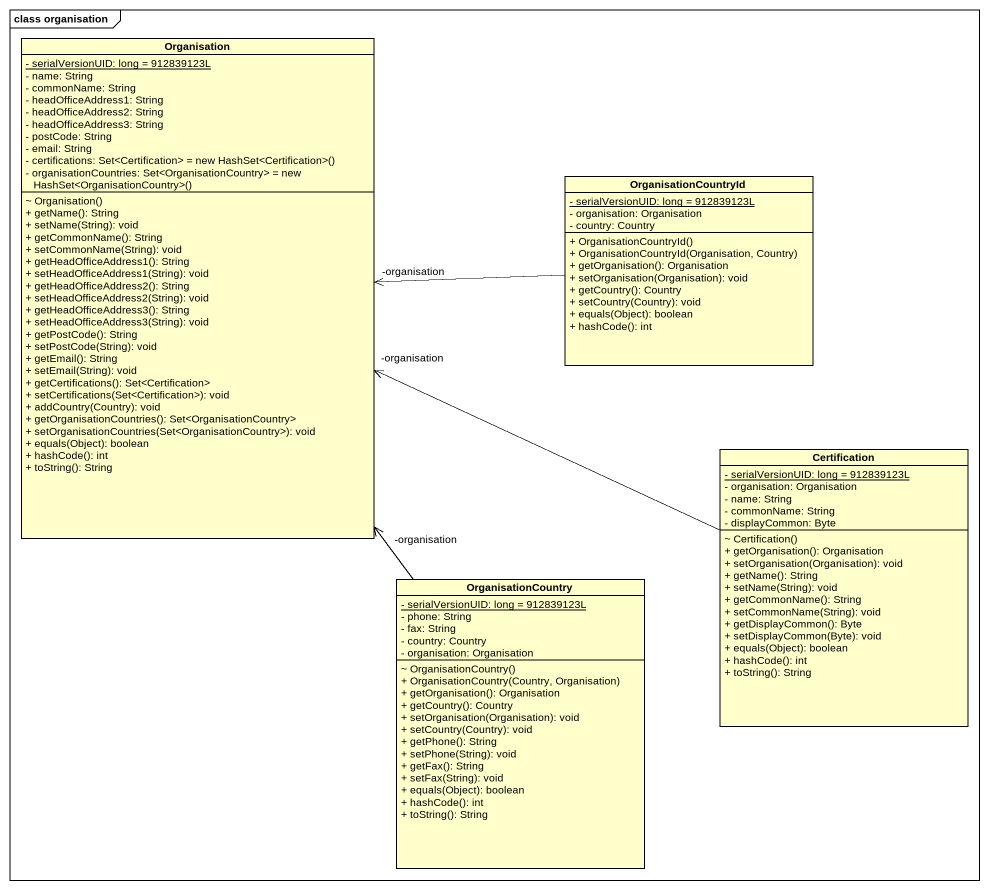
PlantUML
@startuml
mainframe class organisation
hide circle
hide empty members
skinparam classAttributeIconSize 0
class Organisation {
  {static} - serialVersionUID: long = 912839123L
  - name: String
  - commonName: String
  - headOfficeAddress1: String
  - headOfficeAddress2: String
  - headOfficeAddress3: String
  - postCode: String
  - email: String
  {field} - certifications: Set<Certification> = new HashSet<Certification>()
  {field} - organisationCountries: Set<OrganisationCountry> = new HashSet<OrganisationCountry>()
  ~ Organisation()
  + getName(): String
  + setName(String): void
  + getCommonName(): String
  + setCommonName(String): void
  + getHeadOfficeAddress1(): String
  + setHeadOfficeAddress1(String): void
  + getHeadOfficeAddress2(): String
  + setHeadOfficeAddress2(String): void
  + getHeadOfficeAddress3(): String
  + setHeadOfficeAddress3(String): void
  + getPostCode(): String
  + setPostCode(String): void
  + getEmail(): String
  + setEmail(String): void
  + getCertifications(): Set<Certification>
  + setCertifications(Set<Certification>): void
  + addCountry(Country): void
  + getOrganisationCountries(): Set<OrganisationCountry>
  + setOrganisationCountries(Set<OrganisationCountry>): void
  + equals(Object): boolean
  + hashCode(): int
  + toString(): String
}
class OrganisationCountryId {
  {static} - serialVersionUID: long = 912839123L
  - organisation: Organisation
  - country: Country
  + OrganisationCountryId()
  + OrganisationCountryId(Organisation, Country)
  + getOrganisation(): Organisation
  + setOrganisation(Organisation): void
  + getCountry(): Country
  + setCountry(Country): void
  + equals(Object): boolean
  + hashCode(): int
}
class Certification {
  {static} - serialVersionUID: long = 912839123L
  - organisation: Organisation
  - name: String
  - commonName: String
  - displayCommon: Byte
  ~ Certification()
  + getOrganisation(): Organisation
  + setOrganisation(Organisation): void
  + getName(): String
  + setName(String): void
  + getCommonName(): String
  + setCommonName(String): void
  + getDisplayCommon(): Byte
  + setDisplayCommon(Byte): void
  + equals(Object): boolean
  + hashCode(): int
  + toString(): String
}
class OrganisationCountry {
  {static} - serialVersionUID: long = 912839123L
  - phone: String
  - fax: String
  - country: Country
  - organisation: Organisation
  ~ OrganisationCountry()
  + OrganisationCountry(Country, Organisation)
  + getOrganisation(): Organisation
  + getCountry(): Country
  + setOrganisation(Organisation): void
  + setCountry(Country): void
  + getPhone(): String
  + setPhone(String): void
  + getFax(): String
  + setFax(String): void
  + equals(Object): boolean
  + hashCode(): int
  + toString(): String
}
OrganisationCountryId -left-> "-organisation" Organisation
Certification -left-> "-organisation" Organisation
OrganisationCountry -up-> "-organisation" Organisation
@enduml
